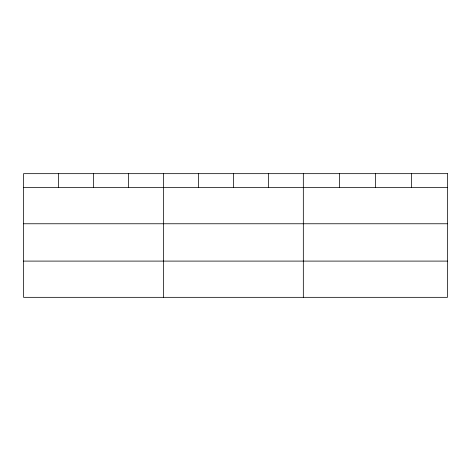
<?xml version="1.0" encoding="UTF-8"?>
<svg xmlns="http://www.w3.org/2000/svg" width="471" height="471" viewBox="0 0 471 471"><rect width="100%" height="100%" fill="white"/><g stroke="black" fill="none" stroke-linecap="round" stroke-linejoin="round"><path stroke-width="0.71" d="M23.55 187.535L447.45 187.535M23.55 223.766L447.45 223.766M23.55 261.099L447.45 261.099M411.418 173.669L411.418 187.535M375.387 173.669L375.387 187.535M339.356 173.669L339.356 187.535M303.324 173.669L303.324 297.331M268.352 173.669L268.352 187.535M233.38 173.669L233.38 187.535M198.409 173.669L198.409 187.535M163.437 173.669L163.437 297.331M128.465 173.669L128.465 187.535M93.494 173.669L93.494 187.535M58.522 173.669L58.522 187.535M447.45 173.669L23.55 173.669L23.55 297.331L447.45 297.331L447.45 173.669"/></g></svg>
